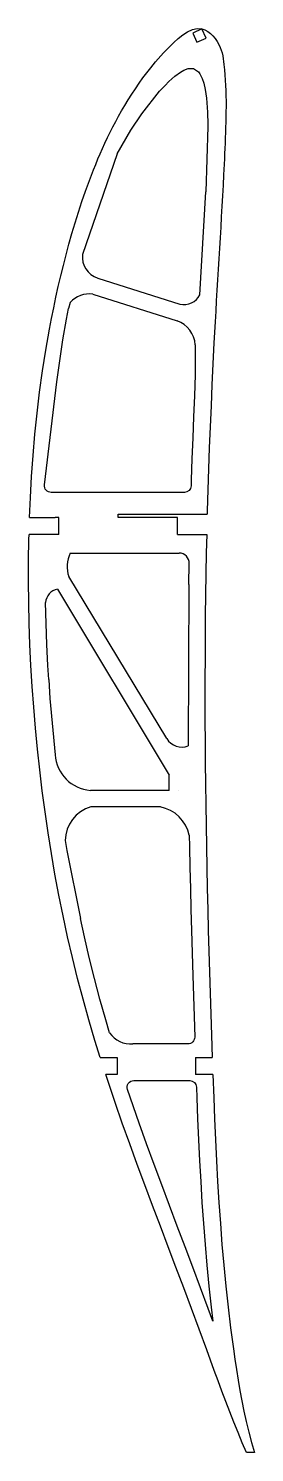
# Model space of a CAD drawing. Header units: inches. Extents: x 26 to 93, y 1 to 423.
import ezdxf

# ---------------------------------------------------------------- set-up
doc = ezdxf.new("R2010")
doc.units = ezdxf.units.IN
doc.header["$MEASUREMENT"] = 0
doc.layers.add('7', color=7, linetype='Continuous')

msp = doc.modelspace()

# ---------------------------------------------------------------- linework, layer by layer
for p, q in [((69.3, 409.26), (70.91, 410.45)), ((70.91, 410.45), (71.88, 411.01)), ((71.88, 411.01), (73.21, 411.53)), ((73.21, 411.53), (74.82, 411.53)), ((74.82, 411.53), (76.27, 410.56)), ((76.27, 410.56), (76.69, 409.98)), ((76.69, 409.98), (77.38, 408.55)), ((64.76, 404.78), (66.38, 406.52)), ((66.38, 406.52), (67.49, 407.63)), ((67.49, 407.63), (69.3, 409.26)), ((77.38, 408.55), (77.82, 407.2)), ((77.82, 407.2), (78.24, 405.32)), ((78.24, 405.32), (78.61, 402.78)), ((59.44, 398.06), (64.76, 404.78)), ((78.61, 402.78), (78.92, 398.59)), ((56.23, 393.24), (59.44, 398.06)), ((78.92, 398.59), (78.97, 397.23)), ((78.97, 397.23), (79, 396.29)), ((52.15, 386.28), (56.23, 393.24)), ((79.02, 394.36), (78.46, 374.99)), ((79, 396.29), (79.02, 394.36)), ((52.15, 386.28), (41.89, 356.43)), ((76.7, 344.47), (78.46, 374.99)), ((46.44, 349.42), (70.77, 341.66)), ((38.26, 342.19), (37.81, 340.45)), ((44.99, 344.68), (69.94, 336.72)), ((75.32, 329.66), (75.33, 320.75)), ((52.52, 278.43), (52.52, 279.43)), ((52.52, 279.43), (78.86, 279.43)), ((26.22, 278.43), (33.85, 278.43)), ((34.85, 278.43), (33.85, 278.43)), ((34.85, 273.43), (34.85, 278.43)), ((70.06, 278.43), (52.52, 278.43)), ((70.06, 273.43), (70.06, 278.43)), ((34.85, 273.43), (26.07, 273.43)), ((70.06, 273.43), (78.71, 273.43)), ((38.27, 267.93), (70.53, 267.93)), ((73.42, 258.65), (73.53, 264.87)), ((66.87, 212.98), (37.84, 260.95)), ((73.42, 258.65), (73.21, 210.77)), ((34.51, 257.21), (67.6, 202.16)), ((31.89, 230.44), (32.26, 224.89)), ((32.23, 225.33), (32.26, 224.89)), ((32.26, 224.89), (33.82, 208.18)), ((67.6, 197.62), (67.6, 202.16)), ((67.6, 197.62), (44.27, 197.62)), ((70.33, 197.62), (70.33, 197.62)), ((64.97, 192.72), (44.37, 192.72)), ((36.77, 182.76), (37.25, 179.77)), ((37.25, 179.77), (41.32, 159.63)), ((74.55, 142.79), (75.14, 124.54)), ((47.17, 118.43), (52.17, 118.43)), ((52.17, 118.43), (52.17, 113.43)), ((75.36, 118.43), (75.36, 113.43)), ((75.36, 118.43), (80.36, 118.43)), ((52.17, 113.43), (48.78, 113.43)), ((80.53, 113.43), (75.36, 113.43))]:
    msp.add_line(p, q)
for centre, radius, start, end in [((48.45, 355.71), 6.6, 173.7194, 252.2931), ((44.03, 336.93), 7.81, 82.9541, 137.6742), ((71.88, 346.98), 5.43, 258.2833, 332.5051), ((67.27, 329.11), 8.07, 3.9006, 70.676), ((46.4, 263.93), 9.06, 153.7946, 199.222), ((70.53, 264.93), 3, 358.915, 90), ((35.29, 252.96), 4.32, 100.4001, 175.9956), ((71.37, 215.69), 5.25, 211.007, 290.502), ((45.15, 208.94), 11.35, 183.8252, 265.5603), ((47.15, 182.72), 10.37, 105.5553, 179.7771), ((62.88, 182.01), 10.91, 12.2482, 78.979), ((56.24, 130.14), 7.68, 214.789, 274.4927)]:
    msp.add_arc(centre, radius, start, end)
at = {"layer": '7', "linetype": 'Continuous'}
for points in [[(26.22, 278.43), (26.47, 284.36), (26.83, 290.58), (27.28, 296.86), (27.83, 303.14), (28.47, 309.4), (29.22, 315.65), (30.08, 321.89), (31.05, 328.11), (32.13, 334.31), (32.74, 337.47), (33.37, 340.62), (34.04, 343.77), (34.74, 346.91), (35.47, 350.04), (36.24, 353.16), (37.04, 356.28), (37.9, 359.47), (38.79, 362.64), (39.73, 365.81), (40.72, 368.96), (41.74, 372.1), (42.82, 375.22), (43.95, 378.33), (44.56, 379.93), (45.18, 381.53), (45.82, 383.12), (46.48, 384.71), (47.15, 386.28), (47.84, 387.85), (48.55, 389.4), (49.32, 391.03), (50.1, 392.64), (50.92, 394.24), (51.75, 395.82), (52.61, 397.4), (53.5, 398.97), (54.42, 400.54), (55.44, 402.21), (56.49, 403.88), (57.57, 405.52), (58.67, 407.13), (59.79, 408.71), (60.94, 410.25), (62.11, 411.75), (62.84, 412.64), (63.58, 413.52), (64.34, 414.4), (65.12, 415.28), (65.93, 416.16), (66.79, 417.06), (67.69, 417.97), (68.94, 419.2), (70.26, 420.41), (71.63, 421.5), (73.04, 422.41), (74.46, 423.07), (75.89, 423.38), (77.29, 423.29), (78.14, 422.99)], [(77.28, 423.27), (74.55, 422.01), (75.81, 419.29), (78.53, 420.54), (77.28, 423.27)], [(78.14, 422.99), (78.15, 422.99), (78.99, 422.53), (79.79, 421.92), (80.53, 421.2), (81.21, 420.4), (81.81, 419.52), (82.33, 418.61), (82.7, 417.79), (83, 416.96), (83.24, 416.12), (83.44, 415.27), (83.59, 414.41), (83.71, 413.56), (83.82, 412.7), (83.98, 411.16), (84.11, 409.61), (84.22, 408.06), (84.3, 406.51), (84.36, 404.96), (84.4, 403.4), (84.42, 401.85), (84.42, 400.29), (84.41, 398.73), (84.38, 397.18), (84.35, 395.62), (84.3, 394.07), (84.25, 392.52), (84.19, 390.96), (84.13, 389.4), (84.07, 387.85), (84, 386.29), (83.94, 384.73), (83.87, 383.18), (83.79, 381.62), (83.72, 380.06), (83.56, 376.95), (83.39, 373.83), (83.22, 370.72), (83.03, 367.6), (82.84, 364.49), (82.65, 361.37), (82.46, 358.26), (82.27, 355.14), (82.09, 352.03), (81.9, 348.91), (81.72, 345.8), (81.54, 342.68), (81.37, 339.57), (81.19, 336.45), (80.86, 330.23), (80.55, 324), (80.25, 317.78), (79.98, 311.55), (79.72, 305.32), (79.48, 299.1), (79.26, 292.86), (79.06, 286.64), (78.88, 280.42), (78.86, 279.43)], [(47.17, 118.43), (45.59, 123.54), (43.79, 129.64), (42.08, 135.76), (40.46, 141.9), (38.93, 148.07), (37.49, 154.26), (36.14, 160.47), (34.9, 166.6), (33.75, 172.75), (32.69, 178.91), (31.71, 185.08), (30.81, 191.27), (29.99, 197.47), (29.25, 203.68), (28.58, 209.86), (27.98, 216.04), (27.46, 222.23), (27.01, 228.43), (26.64, 234.63), (26.34, 240.83), (26.12, 247.04), (25.98, 253.26), (25.91, 259.49), (25.93, 265.71), (26.02, 271.92), (26.07, 273.43)], [(78.71, 273.43), (78.59, 267.99), (78.47, 261.77), (78.37, 255.54), (78.29, 249.32), (78.23, 243.1), (78.2, 236.89), (78.18, 230.68), (78.18, 224.46), (78.19, 218.25), (78.22, 212.03), (78.27, 205.82), (78.33, 199.6), (78.41, 193.39), (78.5, 187.18), (78.61, 180.98), (78.73, 174.77), (78.87, 168.56), (79.01, 162.35), (79.18, 156.14), (79.35, 149.93), (79.53, 143.73), (79.72, 137.52), (79.92, 131.32), (80.13, 125.11), (80.36, 118.43)], [(31.89, 230.44), (31.64, 234.63), (31.34, 240.83), (31.12, 247.04), (30.98, 253.26), (30.98, 253.26)], [(73.24, 217.27), (73.24, 217.27)], [(73.54, 184.32), (73.61, 180.98), (73.73, 174.77), (73.87, 168.56), (74.01, 162.35), (74.18, 156.14), (74.55, 142.79), (74.55, 142.79)], [(49.93, 125.76), (48.79, 129.64), (47.08, 135.76), (45.46, 141.9), (43.93, 148.07), (42.49, 154.26), (41.33, 159.61)], [(90.47, 1.42), (90.47, 1.42), (90.47, 1.42), (89.25, 4.29), (87.98, 7.35), (86.73, 10.43), (85.53, 13.46), (84.36, 16.51), (83.21, 19.56), (82.07, 22.63), (80.94, 25.69), (78.7, 31.83), (76.44, 37.95), (74.17, 44.08), (71.88, 50.19), (69.59, 56.3), (67.29, 62.41), (64.99, 68.52), (62.69, 74.63), (60.4, 80.71), (58.14, 86.8), (55.9, 92.9), (53.7, 99.01), (51.56, 105.14), (48.78, 113.43)], [(80.53, 113.43), (80.78, 106.49), (81.02, 100.29), (81.29, 94.08), (81.59, 87.88), (81.92, 81.68), (82.3, 75.49), (82.74, 69.28), (83.22, 63.08), (83.77, 56.89), (84.37, 50.7), (85.05, 44.52), (85.79, 38.34), (86.6, 32.17), (87.04, 29.07), (87.51, 25.97), (88.01, 22.87), (88.54, 19.78), (89.12, 16.71), (89.75, 13.64), (90.44, 10.59), (91.2, 7.49), (92.02, 4.4), (92.86, 1.42), (92.86, 1.42), (90.47, 1.42)]]:
    msp.add_lwpolyline(points, dxfattribs=at)
for points in [[(75.33, 320.75), (75.05, 314.53), (74.79, 308.3), (74.55, 302.07), (74.33, 295.84), (74.13, 289.62), (74.08, 287.85, -0.405864), (72.08, 285.91), (32.63, 285.91, -0.449587), (30.64, 288.14), (34.29, 318.63), (35.15, 324.86), (36.12, 331.08), (37.21, 337.29), (37.81, 340.45)], [(75.14, 124.54), (75.14, 124.54, -0.423628), (73.14, 122.48), (56.85, 122.48)], [(55.21, 108.97, -0.516658), (57.1, 111.63), (73.67, 111.63, -0.403596), (75.66, 109.71), (75.78, 106.49), (76.02, 100.29), (76.29, 94.08), (76.59, 87.88), (76.92, 81.68), (77.3, 75.49), (77.74, 69.28), (78.22, 63.08), (78.77, 56.89), (79.37, 50.7), (80.05, 44.52), (80.54, 40.37), (79.17, 44.08), (76.88, 50.19), (74.59, 56.3), (72.29, 62.41), (69.99, 68.52), (67.69, 74.63), (65.4, 80.71), (63.14, 86.8), (60.9, 92.9), (58.7, 99.01), (55.21, 108.97)]]:
    msp.add_lwpolyline(points, format="xyb", dxfattribs=at)

doc.saveas('drawing.dxf')
